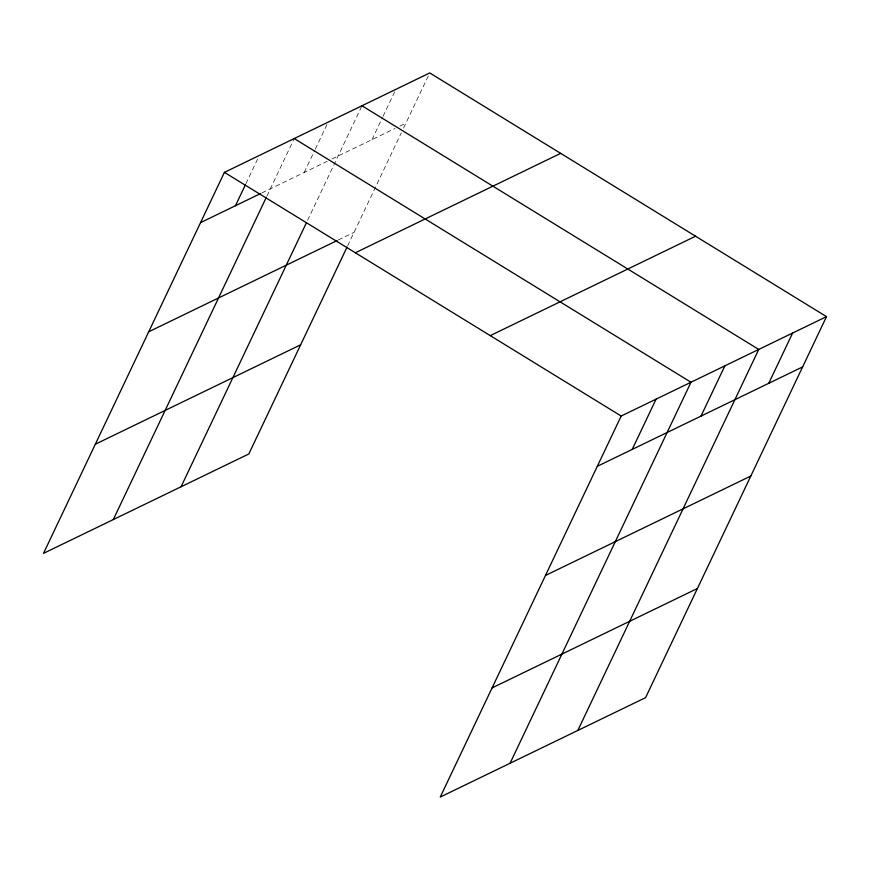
<?xml version="1.0" encoding="UTF-8"?>
<svg xmlns="http://www.w3.org/2000/svg" width="870" height="870" viewBox="0 0 870 870"><rect width="100%" height="100%" fill="white"/><g stroke="black" fill="none" stroke-linecap="round" stroke-linejoin="round"><path stroke-width="0.65" stroke-dasharray="4.35 3.26" d="M245.927 183.657L258.162 157.916M266.905 196.098L294.223 138.558M304.228 172.423L314.712 150.358M315.299 149.129L328.099 122.159M307.588 220.295L361.974 105.759M371.99 139.624L382.463 117.548M383.05 116.33L395.274 90.578M347.652 245.808L401.255 132.925M403.56 128.075L429.149 74.178M261.935 192.901L327.218 161.298M332.057 158.949L394.98 128.488M399.819 126.15L405.866 123.214M338.31 239.979L354.036 232.366"/><path stroke-width="1.3" d="M826.5 316.637L621.18 416.034L440.263 797.05L645.583 697.642L826.5 316.637L429.736 72.949L224.416 172.358L43.5 553.363L248.82 453.966L347.076 247.036M235.455 205.722L245.351 184.886M113.307 519.575L266.329 197.316M181.058 486.765L306.436 222.72M632.218 449.398L656.089 399.134M510.07 763.251L690.997 382.234L294.223 138.558M701.002 416.099L724.873 365.835M577.832 730.441L758.749 349.435L361.974 105.759M768.754 383.3L792.624 333.036M200.546 222.622L260.728 193.488M148.726 331.764L337.103 240.566M355.351 252.768L560.661 153.37M95.33 444.222L300.639 344.814M490.256 335.624L695.565 236.216M597.32 466.298L802.629 366.901M545.49 575.451L750.81 476.042M492.094 687.898L697.414 588.501M224.416 172.358L621.18 416.034"/></g></svg>
